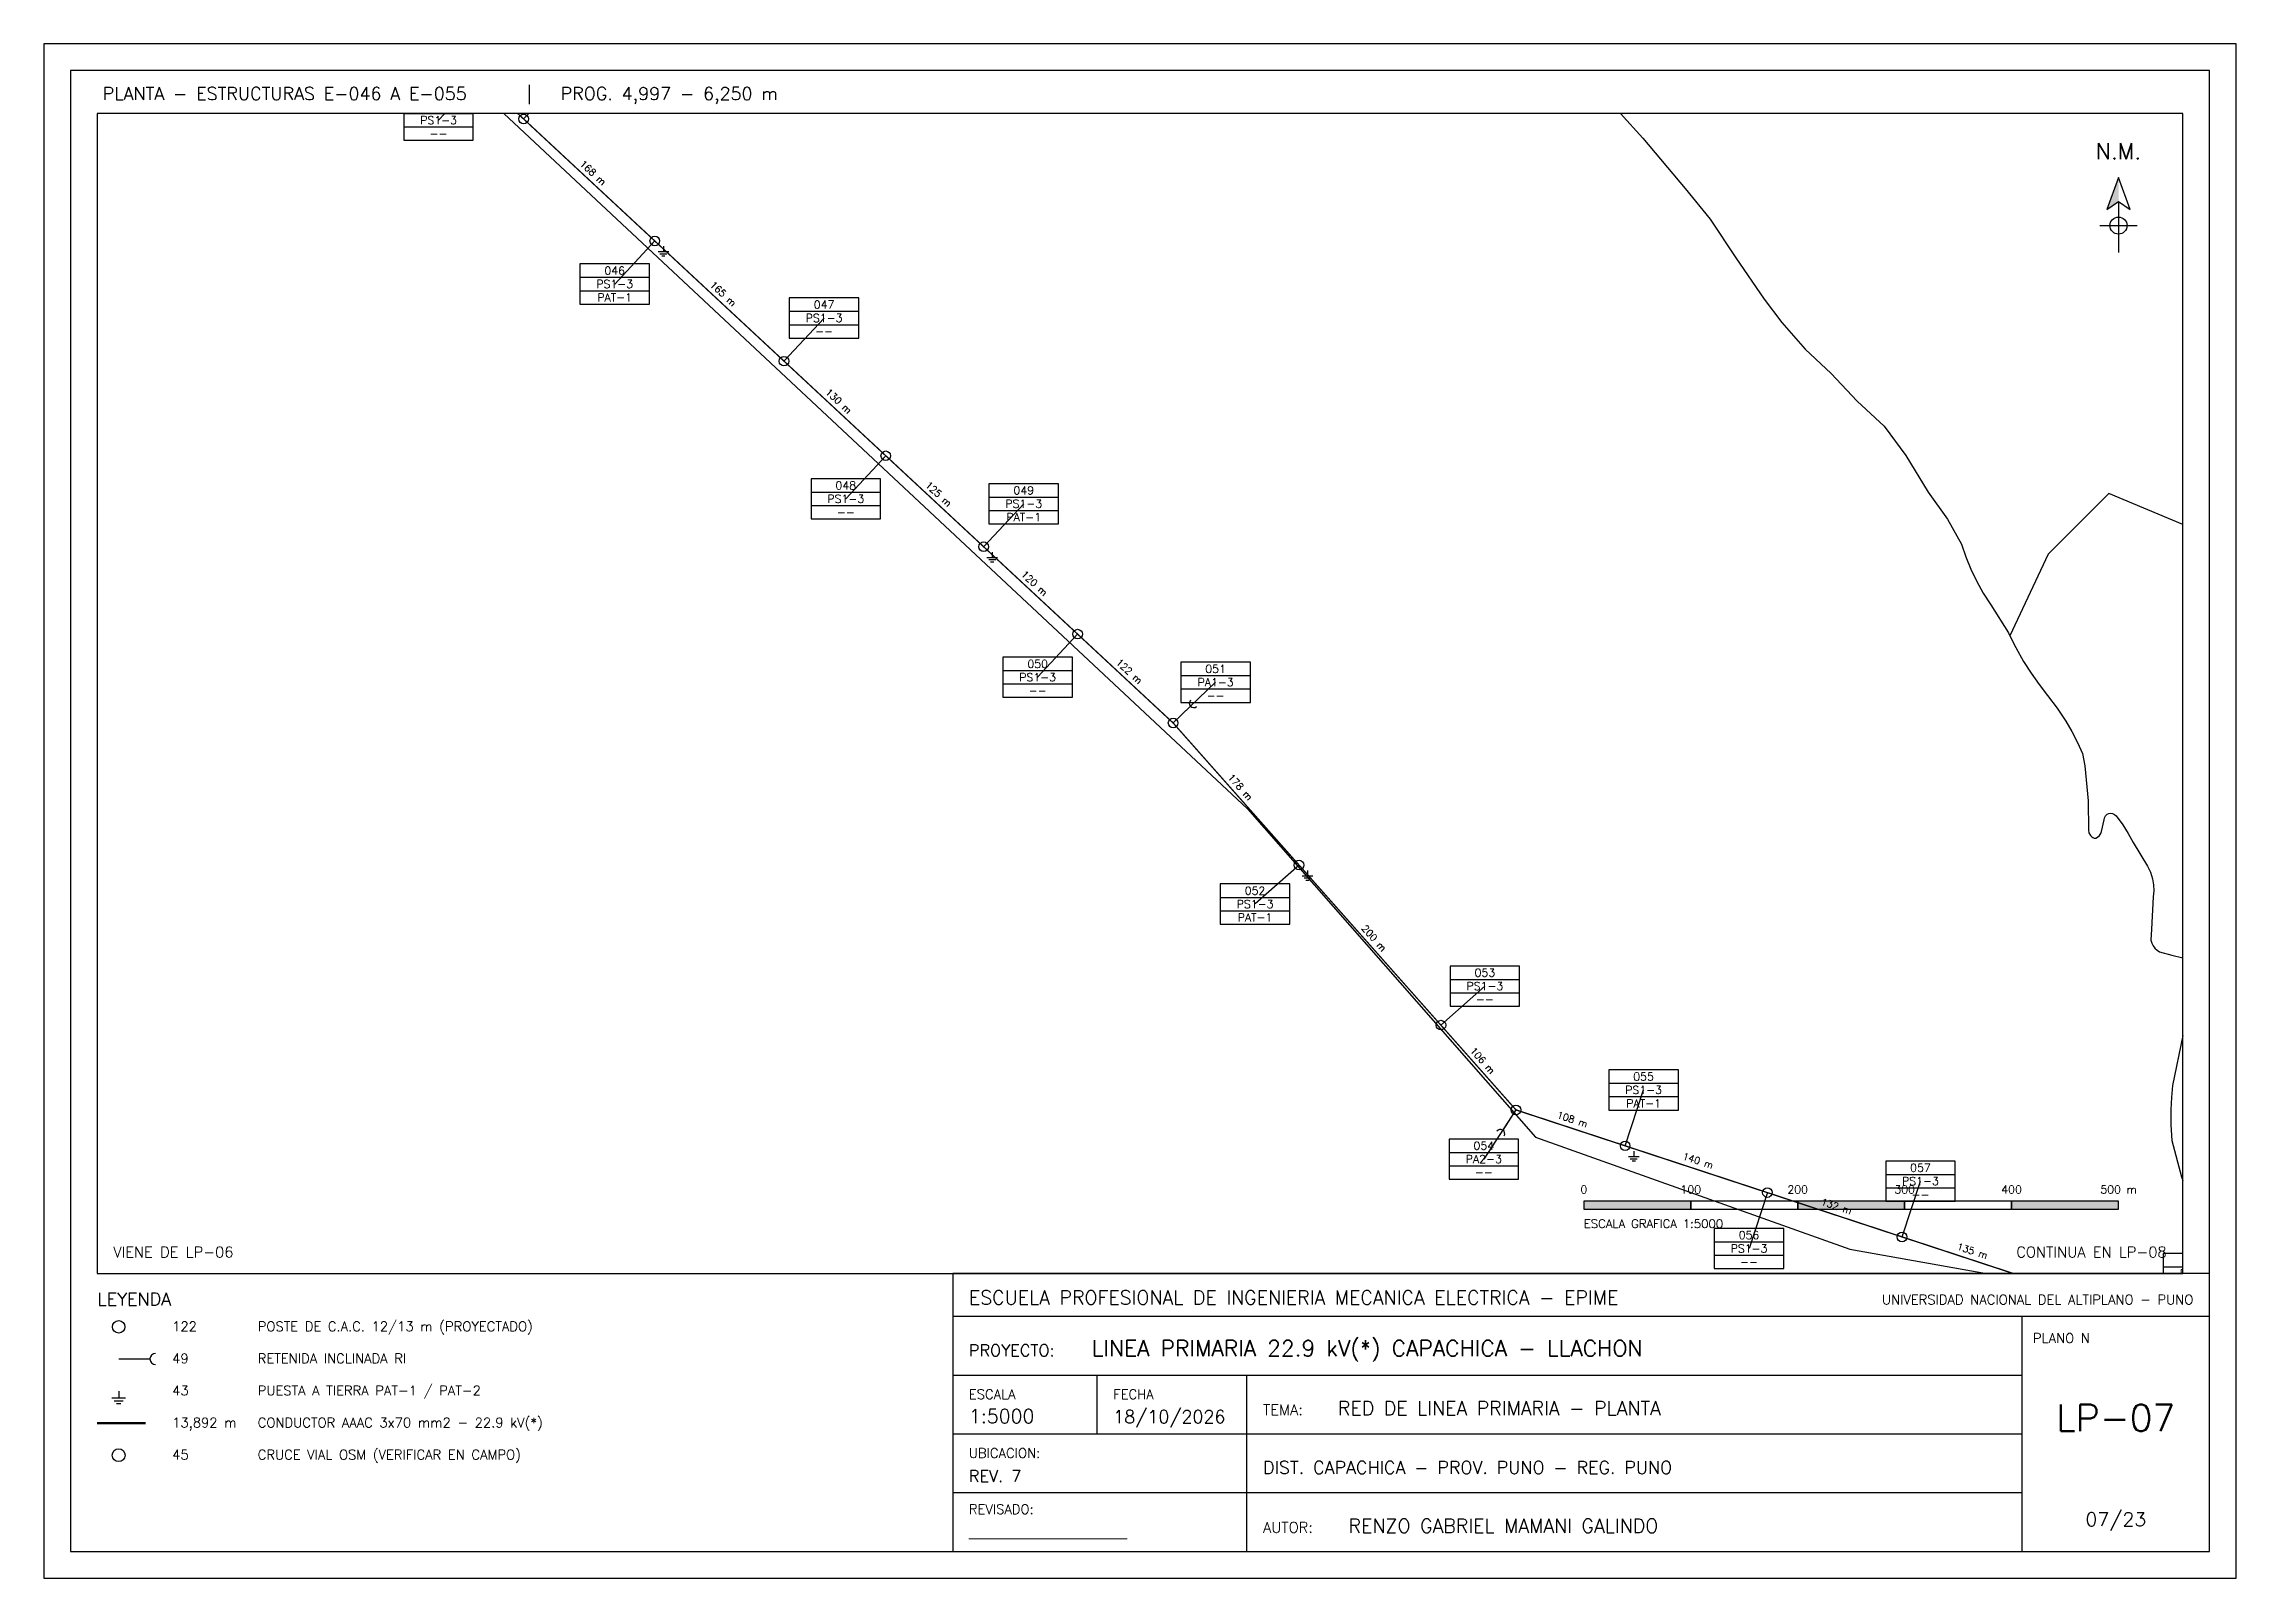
# Paper-space layout 'LP-07' of a CAD drawing. Header units: metres, sheet in millimetres. Extents: x 5 to 415, y 5 to 292.
# The model-space entities are those that its viewports show. They can reach past a viewport. Long polylines and large blocks are cut down to what shows.
import ezdxf
from ezdxf.enums import TextEntityAlignment as Align

# ---------------------------------------------------------------- set-up
doc = ezdxf.new("R2010")
doc.units = ezdxf.units.M
for name, color, linetype in [('CRUCES', 30, 'CONTINUOUS'), ('MARCO', 7, 'CONTINUOUS'), ('NM', 5, 'CONTINUOUS'), ('ROTULO', 7, 'CONTINUOUS'), ('RP_CONDUCTOR', 5, 'CONTINUOUS'), ('RP_CUADROPOSTE', 5, 'CONTINUOUS'), ('RP_LEYENDA', 7, 'CONTINUOUS'), ('RP_POSTE', 1, 'CONTINUOUS'), ('RP_PTIERRA', 2, 'CONTINUOUS'), ('RP_RETENIDA', 1, 'CONTINUOUS'), ('RP_VANO', 4, 'CONTINUOUS'), ('VIAS', 8, 'CONTINUOUS')]:
    doc.layers.add(name, color=color, linetype=linetype)
doc.layers.add('REDCAD_VIEWPORTS', color=8, linetype='CONTINUOUS', plot=False)
doc.styles.add('ROMANS', font='romans.shx')

# ---------------------------------------------------------------- blocks, each defined once
blk = doc.blocks.new('NM')
blk.add_hatch(color=5).paths.add_polyline_path([(0, 0), (0, -4.5), (-2.2, -6)])
for p, q in [((0, -4.5), (0, -14)), ((-3.5, -9), (3.5, -9))]:
    blk.add_line(p, q)
blk.add_lwpolyline([(0, 0), (-2.2, -6), (0, -4.5), (2.2, -6)], close=True)
blk.add_circle((0, -9), 1.6)
at = {"style": 'ROMANS'}
blk.add_text('N.M.', height=3, dxfattribs=at).set_placement((0, 2.5), align=Align.BOTTOM_CENTER)
blk = doc.blocks.new('POSTE_LP')
blk.add_circle((0, 0), 0.9)
blk = doc.blocks.new('RETENIDA')
blk.add_line((0, 0), (4.5, 0))
blk.add_arc((5.3, 0), 0.8, 90, 270)
blk = doc.blocks.new('PAT')
for p, q in [((0, 0), (0, -1)), ((-1, -1), (1, -1)), ((-0.65, -1.4), (0.65, -1.4)), ((-0.3, -1.8), (0.3, -1.8))]:
    blk.add_line(p, q)
blk = doc.blocks.new('CUADRO_POSTE')
for p, q in [((0, 5), (13, 5)), ((0, 2.5), (13, 2.5))]:
    blk.add_line(p, q)
blk.add_lwpolyline([(0, 0), (13, 0), (13, 7.5), (0, 7.5)], close=True)
at = {"style": 'ROMANS'}
for tag, p in [('NUMERO', (6.5, 6.25)), ('ARMADO', (6.5, 3.75)), ('PAT', (6.5, 1.25))]:
    blk.add_attdef(tag, text='', height=1.5, dxfattribs=at).set_placement(p, align=Align.MIDDLE_CENTER)

msp = doc.modelspace()

# ---------------------------------------------------------------- linework, layer by layer
at = {"layer": 'CRUCES'}
msp.add_circle((410467, 8265445.7), 9, dxfattribs=at)
at = {"layer": 'RP_CONDUCTOR', "const_width": 1.25}
msp.add_lwpolyline([(408968.9, 8266600.8), (409644, 8265972.9), (409964.6, 8265611), (410575.5, 8265410)], dxfattribs=at)
at = {"layer": 'RP_CUADROPOSTE'}
for p, q in [((408994.5, 8266576.9), (408957.1, 8266536.7)), ((409036.6, 8266537.8), (409074.1, 8266578)), ((409159.3, 8266423.7), (409121.8, 8266383.4)), ((409280.1, 8266311.3), (409317.6, 8266351.6)), ((409375.3, 8266222.8), (409337.9, 8266182.5)), ((409466.8, 8266137.7), (409504.3, 8266177.9)), ((409554.7, 8266056), (409517.3, 8266015.7)), ((409644, 8265972.9), (409683.7, 8266011)), ((409761.7, 8265840), (409720.6, 8265803.6)), ((409894.4, 8265690.3), (409935.5, 8265726.8)), ((410066.7, 8265577.4), (410083.9, 8265629.7)), ((409964.6, 8265611), (409934.5, 8265565)), ((410325.6, 8265492.2), (410342.8, 8265544.5)), ((410199.7, 8265533.7), (410182.5, 8265481.4)), ((410575.5, 8265410), (410602.2, 8265458.1)), ((410453.8, 8265450), (410436.6, 8265397.8))]:
    msp.add_line(p, q, dxfattribs=at)
at = {"layer": 'VIAS'}
for points in [[(408948.6, 8266636), (409009.3, 8266551.3), (409713.5, 8265892.5), (409982.9, 8265585.6), (410276.9, 8265480.7), (410427.4, 8265454), (410530.7, 8265432.3)], [(410043.6, 8266563.9), (410083.1, 8266519.8), (410122.8, 8266472.7), (410146.1, 8266444.1), (410170.2, 8266408), (410196.7, 8266369.4), (410213.3, 8266347.6), (410235, 8266322.6), (410259.3, 8266299.9), (410283.6, 8266273.8), (410309, 8266250.4), (410329.2, 8266223), (410349.9, 8266188.9), (410368.2, 8266163.5), (410381.3, 8266140.2), (410385.2, 8266128.4), (410389.9, 8266116.9), (410395.2, 8266105.7), (410401.6, 8266094.3), (410408.7, 8266083.3), (410425.2, 8266057.1), (410426.5, 8266054.4), (410431.9, 8266043.6), (410439.3, 8266030.4), (410446.3, 8266019.4), (410453.8, 8266008.8), (410461.7, 8265998.5), (410470.6, 8265986.9), (410478.7, 8265974.7), (410484.4, 8265964.8), (410489.7, 8265954.7), (410494.4, 8265944.2), (410496.4, 8265932.7), (410499.5, 8265900), (410499.8, 8265872.7), (410500.4, 8265870.1), (410501.7, 8265867.8), (410503.2, 8265866.3), (410504.1, 8265865.7), (410505.1, 8265865.3), (410506.9, 8265865.3), (410508.5, 8265866.1), (410510.1, 8265867.6), (410511.4, 8265869.4), (410512.1, 8265871.4), (410514.5, 8265882.2), (410514.8, 8265884.2), (410515.8, 8265886), (410517.3, 8265887.5), (410518.9, 8265888.2), (410520.6, 8265888.5), (410522.3, 8265888.3), (410524.3, 8265887.4), (410525.9, 8265886), (410532, 8265877.7), (410537.1, 8265869.5), (410541.6, 8265861), (410555.2, 8265839), (410557.9, 8265833.3), (410559.7, 8265827.2), (410560.6, 8265821.6), (410560.9, 8265815.9), (410560.4, 8265810.2), (410558.9, 8265780.2), (410558.3, 8265769.8), (410559.1, 8265767.1), (410560.3, 8265764.6), (410562, 8265762.4), (410564, 8265760.5), (410566.2, 8265759), (410578, 8265755.7), (410589.3, 8265752.8), (410591, 8265751.4), (410592.3, 8265749.8), (410593.5, 8265747.3), (410594, 8265744.6), (410593.4, 8265713.2), (410589.2, 8265686.4), (410578.6, 8265633.7), (410577.4, 8265622.6), (410576.8, 8265611.3), (410576.9, 8265596.9), (410577.9, 8265582.5), (410587, 8265548.4), (410597.5, 8265513), (410599, 8265503.8)], [(410598.3, 8265481.4), (410596.9, 8265475), (410586.2, 8265444)], [(411318.2, 8266762.2), (411304.2, 8266778.7), (411187.8, 8266695.8), (411133, 8266715.6), (411049.4, 8266698.7), (411013.2, 8266671.9), (411002.1, 8266671), (410982.7, 8266669.5), (410904.1, 8266504.6), (410815.6, 8266455.3), (410829.1, 8266379.1), (410777.9, 8266309.3), (410719.8, 8266311.2), (410667.8, 8266190.2), (410601.1, 8266153), (410518.8, 8266187.5), (410462.1, 8266130.7), (410426.5, 8266054.4)]]:
    msp.add_lwpolyline(points, dxfattribs=at)

# ---------------------------------------------------------------- block references
at = {"layer": 'RP_CUADROPOSTE', "xscale": 5, "yscale": 5}
for p, values in [((408924.6, 8266517.9), {'NUMERO': '044', 'ARMADO': 'PS1-3', 'PAT': '--'}), ((409089.3, 8266364.7), {'NUMERO': '046', 'ARMADO': 'PS1-3', 'PAT': 'PAT-1'}), ((409285.1, 8266332.9), {'NUMERO': '047', 'ARMADO': 'PS1-3', 'PAT': '--'}), ((409305.4, 8266163.8), {'NUMERO': '048', 'ARMADO': 'PS1-3', 'PAT': '--'}), ((409471.8, 8266159.2), {'NUMERO': '049', 'ARMADO': 'PS1-3', 'PAT': 'PAT-1'}), ((409484.8, 8265996.9), {'NUMERO': '050', 'ARMADO': 'PS1-3', 'PAT': '--'}), ((409651.2, 8265992.2), {'NUMERO': '051', 'ARMADO': 'PA1-3', 'PAT': '--'}), ((409688.1, 8265784.8), {'NUMERO': '052', 'ARMADO': 'PS1-3', 'PAT': 'PAT-1'}), ((409903, 8265708.1), {'NUMERO': '053', 'ARMADO': 'PS1-3', 'PAT': '--'}), ((410051.4, 8265610.9), {'NUMERO': '055', 'ARMADO': 'PS1-3', 'PAT': 'PAT-1'}), ((409902, 8265546.3), {'NUMERO': '054', 'ARMADO': 'PA2-3', 'PAT': '--'}), ((410310.3, 8265525.7), {'NUMERO': '057', 'ARMADO': 'PS1-3', 'PAT': '--'}), ((410150, 8265462.7), {'NUMERO': '056', 'ARMADO': 'PS1-3', 'PAT': '--'}), ((410569.7, 8265439.3), {'NUMERO': '059', 'ARMADO': 'PA1-3', 'PAT': '--'})]:
    msp.add_blockref('CUADRO_POSTE', p, dxfattribs=at).add_auto_attribs(values)
at = {"layer": 'RP_POSTE', "xscale": 5, "yscale": 5}
for p in [(409036.6, 8266537.8), (409159.3, 8266423.7), (409280.1, 8266311.3), (409375.3, 8266222.8), (409466.8, 8266137.7), (409554.7, 8266056), (409644, 8265972.9), (409761.7, 8265840), (409894.4, 8265690.3), (409964.6, 8265611), (410066.7, 8265577.4), (410199.7, 8265533.7), (410325.6, 8265492.2), (410453.8, 8265450)]:
    msp.add_blockref('POSTE_LP', p, dxfattribs=at)
at = {"layer": 'RP_PTIERRA', "xscale": 5, "yscale": 5}
for p in [(409167.3, 8266418.7), (409474.8, 8266132.7), (409769.7, 8265835), (410074.7, 8265572.4)]:
    msp.add_blockref('PAT', p, dxfattribs=at)
at = {"layer": 'RP_RETENIDA', "xscale": 5, "yscale": 5}
for p, rotation in [((409644, 8265972.9), 43.79576157112197), ((409964.6, 8265611), -123.22657820159809)]:
    msp.add_blockref('RETENIDA', p, dxfattribs=dict(at, rotation=rotation))

# ---------------------------------------------------------------- texts
at = {"layer": 'RP_VANO', "style": 'ROMANS'}
for s, rotation, p in [('168 m', -42.9242, (409098, 8266483.7)), ('165 m', -42.9223, (409219.7, 8266370.5)), ('130 m', -42.9239, (409327.7, 8266270.1)), ('125 m', -42.9221, (409421.1, 8266183.2)), ('120 m', -42.9231, (409510.8, 8266099.8)), ('122 m', -42.9232, (409599.4, 8266017.4)), ('178 m', -48.4579, (409702.9, 8265909.5)), ('200 m', -48.46, (409828, 8265768.2)), ('106 m', -48.4626, (409929.5, 8265653.7)), ('108 m', -18.2141, (410015.7, 8265597.2)), ('140 m', -18.2175, (410133.2, 8265558.6)), ('132 m', -18.2162, (410262.7, 8265516)), ('135 m', -18.2162, (410389.7, 8265474.2))]:
    msp.add_text(s, height=6.5, rotation=rotation, dxfattribs=at).set_placement(p, align=Align.BOTTOM_CENTER)

psp = doc.layouts.new('LP-07')

# ---------------------------------------------------------------- hatches: boundary and pattern name
for points in [[(293, 74), (313, 74), (313, 75.5), (293, 75.5)], [(333, 74), (353, 74), (353, 75.5), (333, 75.5)], [(373, 74), (393, 74), (393, 75.5), (373, 75.5)]]:
    psp.add_hatch(color=7).paths.add_polyline_path(points)

# ---------------------------------------------------------------- linework, layer by layer
at = {"layer": 'CRUCES'}
psp.add_circle((19, 28), 1.2, dxfattribs=at)
at = {"layer": 'MARCO'}
for points in [[(5, 5), (415, 5), (415, 292), (5, 292)], [(10, 10), (410, 10), (410, 287), (10, 287)], [(15, 62), (405, 62), (405, 279), (15, 279)]]:
    psp.add_lwpolyline(points, close=True, dxfattribs=at)
at = {"layer": 'ROTULO'}
for p, q in [((175, 54), (375, 54)), ((175, 54), (410, 54)), ((375, 10), (375, 54)), ((175, 43), (375, 43)), ((202, 32), (202, 43)), ((230, 10), (230, 43)), ((175, 32), (375, 32)), ((175, 21), (375, 21))]:
    psp.add_line(p, q, dxfattribs=at)
for points in [[(293, 74), (313, 74), (313, 75.5), (293, 75.5)], [(313, 74), (333, 74), (333, 75.5), (313, 75.5)], [(333, 74), (353, 74), (353, 75.5), (333, 75.5)], [(353, 74), (373, 74), (373, 75.5), (353, 75.5)], [(373, 74), (393, 74), (393, 75.5), (373, 75.5)], [(175, 10), (410, 10), (410, 62), (175, 62)]]:
    psp.add_lwpolyline(points, close=True, dxfattribs=at)
at = {"layer": 'RP_CONDUCTOR', "lineweight": 50}
psp.add_line((15, 34), (24, 34), dxfattribs=at)

# ---------------------------------------------------------------- block references
at = {"layer": 'NM'}
psp.add_blockref('NM', (393, 267), dxfattribs=at)
at = {"layer": 'RP_POSTE', "xscale": 1.3, "yscale": 1.3}
psp.add_blockref('POSTE_LP', (19, 52), dxfattribs=at)
at = {"layer": 'RP_PTIERRA', "xscale": 1.3, "yscale": 1.3}
psp.add_blockref('PAT', (19, 40), dxfattribs=at)
at = {"layer": 'RP_RETENIDA', "xscale": 1.3, "yscale": 1.3}
psp.add_blockref('RETENIDA', (19, 46), dxfattribs=at)

# ---------------------------------------------------------------- texts
at = {"layer": 'ROTULO', "style": 'ROMANS'}
for s, height, p in [('PLANTA - ESTRUCTURAS E-046 A E-055   |   PROG. 4,997 - 6,250 m', 2.4, (16, 281.5)), ('ESCALA GRAFICA 1:5000', 1.6, (293, 70.5)), ('VIENE DE LP-06', 2, (18, 65)), ('ESCUELA PROFESIONAL DE INGENIERIA MECANICA ELECTRICA - EPIME', 2.6, (178, 56.2)), ('LINEA PRIMARIA 22.9 kV(*) CAPACHICA - LLACHON', 3, (201, 46.5)), ('PLANO N', 1.8, (377, 49)), ('PROYECTO:', 2.2, (178, 46.5)), ('ESCALA', 1.8, (178, 38.5)), ('FECHA', 1.8, (205, 38.5)), ('TEMA:', 2, (233, 35.5)), ('RED DE LINEA PRIMARIA - PLANTA', 2.6, (247, 35.5)), ('1:5000', 2.6, (178, 34)), ('18/10/2026', 2.4, (205, 34)), ('UBICACION:', 1.8, (178, 27.5)), ('REV. 7', 2.2, (178, 23)), ('DIST. CAPACHICA - PROV. PUNO - REG. PUNO', 2.4, (233, 24.5)), ('REVISADO:', 1.8, (178, 17)), ('________________________', 1.8, (178, 12.5)), ('AUTOR:', 2, (233, 13.5)), ('RENZO GABRIEL MAMANI GALINDO', 2.6, (249, 13.5))]:
    psp.add_text(s, height=height, dxfattribs=at).set_placement(p)
for s, p in [('0', (293, 76.5)), ('100', (313, 76.5)), ('200', (333, 76.5)), ('300', (353, 76.5)), ('400', (373, 76.5)), ('500 m', (393, 76.5))]:
    psp.add_text(s, height=1.5, dxfattribs=at).set_placement(p, align=Align.BOTTOM_CENTER)
for s, height, p in [('CONTINUA EN LP-08', 2, (402, 65)), ('UNIVERSIDAD NACIONAL DEL ALTIPLANO - PUNO', 1.8, (407, 56.2))]:
    psp.add_text(s, height=height, dxfattribs=at).set_placement(p, align=Align.RIGHT)
for s, height, p in [('LP-07', 5, (392.5, 35)), ('07/23', 2.6, (392.5, 16))]:
    psp.add_text(s, height=height, dxfattribs=at).set_placement(p, align=Align.MIDDLE_CENTER)
at = {"layer": 'RP_LEYENDA', "style": 'ROMANS'}
for s, height, p in [('LEYENDA', 2.4, (15, 56)), ('POSTE DE C.A.C. 12/13 m (PROYECTADO)', 1.8, (45, 51.2)), ('122', 1.8, (29, 51.2)), ('49', 1.8, (29, 45.2)), ('RETENIDA INCLINADA RI', 1.8, (45, 45.2)), ('43', 1.8, (29, 39.2)), ('PUESTA A TIERRA PAT-1 / PAT-2', 1.8, (45, 39.2)), ('13,892 m', 1.8, (29, 33.2)), ('CONDUCTOR AAAC 3x70 mm2 - 22.9 kV(*)', 1.8, (45, 33.2)), ('45', 1.8, (29, 27.2)), ('CRUCE VIAL OSM (VERIFICAR EN CAMPO)', 1.8, (45, 27.2))]:
    psp.add_text(s, height=height, dxfattribs=at).set_placement(p)

# ---------------------------------------------------------------- viewports
at = {"layer": 'REDCAD_VIEWPORTS'}
psp.add_viewport(center=(210, 170.5), size=(390, 217), view_center_point=(409613.01, 8266000.57), view_height=1085, dxfattribs=at)

doc.saveas('drawing.dxf')
